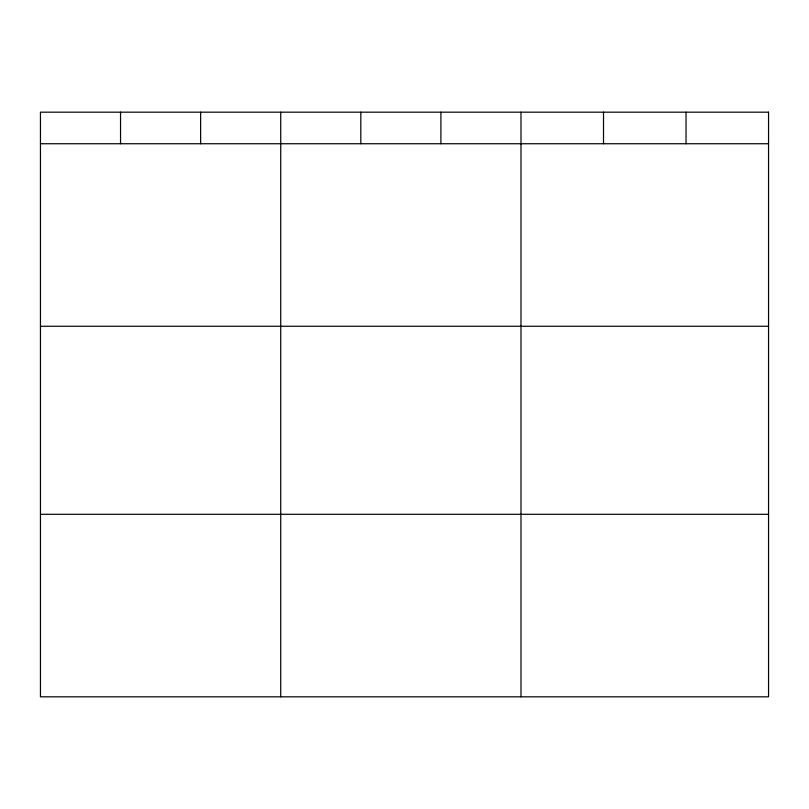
<?xml version="1.0" encoding="UTF-8"?>
<svg xmlns="http://www.w3.org/2000/svg" width="809" height="809" viewBox="0 0 809 809"><rect width="100%" height="100%" fill="white"/><g stroke="black" fill="none" stroke-linecap="round" stroke-linejoin="round"><path stroke-width="1.21" d="M40.45 143.739L768.55 143.739M40.45 326.26L768.55 326.26M40.45 514.302L768.55 514.302M686.032 112.178L686.032 143.739M603.514 112.178L603.514 143.739M520.996 112.178L520.996 696.822M440.905 112.178L440.905 143.739M360.814 112.178L360.814 143.739M280.723 112.178L280.723 696.822M200.632 112.178L200.632 143.739M120.541 112.178L120.541 143.739M768.55 112.178L40.45 112.178L40.45 696.822L768.55 696.822L768.55 112.178"/></g></svg>
